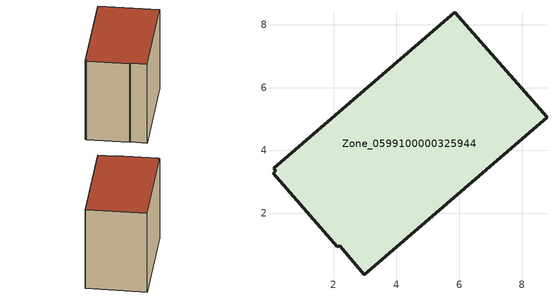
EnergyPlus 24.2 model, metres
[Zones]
Zone_0599100000325944
 floor ground (C_G): 0.09,3.44 5.86,8.4 8.79,5.05 2.98,0.04 2.2,0.96 2.11,0.94 0.07,3.28 0.16,3.35 z0
 wall outside (C_F): 5.86,8.4 0.09,3.44 0.16,3.35 0.07,3.28 2.11,0.94 2.2,0.96 2.98,0.04 8.79,5.05 5.86,8.4 z0:6.53
 roof outside (C_R): 2.2,0.96 2.98,0.04 8.79,5.05 5.86,8.4 0.09,3.44 0.16,3.35 0.07,3.28 2.11,0.94 z6.53
[BUILDING]
Pand.0599100000325944: North Axis=0; Terrain=City; Loads Convergence Tolerance Value=0.04; Temperature Convergence Tolerance Value=0.4; Solar Distribution=FullExterior; Maximum Number of Warmup Days=25; Minimum Number of Warmup Days=1
[Site:Location]
Rotterdam.The.Hague.AP_ZH_NLD Design_Conditions: Latitude=51.96; Longitude=4.45; Time Zone=1; Elevation=-4.5
[SITE:GROUNDTEMPERATURE:BUILDINGSURFACE]
18, 18, 18, 18, 18, 18, 18, 18, 18, 18, 18, 18
[MATERIAL] Thermal Absorptance=0.9; Solar Absorptance=0.7; Visible Absorptance=0.7
Name | Roughness | Thickness | Conductivity | Density | Specific Heat
G.TI.1946 | MediumSmooth | 0.15 | 1 | 540 | 1210
F.TI.1946 | Rough | 0.3 | 0.857143 | 1920 | 840
R.TI.1946 | MediumRough | 0.2 | 0.1 | 1500 | 1000
[CONSTRUCTION]
C_G: G.TI.1946
C_F: F.TI.1946
C_R: R.TI.1946
[ZONE]
Zone_0599100000325944: Type=1; Multiplier=1; Ceiling Height=Autocalculate; Volume=Autocalculate; Floor Area=autocalculate; Part of Total Floor Area=Yes
[ZONEINFILTRATION:DESIGNFLOWRATE]
Infil_Zone_0599100000325944: Zone or ZoneList or Space or SpaceList=Zone_0599100000325944; Schedule=AlwaysOn; Design Flow Rate Calculation Method=Flow/Area; Flow Rate per Floor Area=0.003; Constant Term Coefficient=1; Temperature Term Coefficient=0; Velocity Term Coefficient=0; Velocity Squared Term Coefficient=0
[HVACTEMPLATE:ZONE:IDEALLOADSAIRSYSTEM]
Zone_0599100000325944: Maximum Heating Supply Air Temperature=50; Minimum Cooling Supply Air Temperature=13; Maximum Heating Supply Air Humidity Ratio=0.0156; Minimum Cooling Supply Air Humidity Ratio=0.0077; Heating Limit=NoLimit; Cooling Limit=NoLimit; Dehumidification Control Type=ConstantSensibleHeatRatio; Cooling Sensible Heat Ratio=0.7; Dehumidification Setpoint=60; Humidification Control Type=None; Humidification Setpoint=30; Outdoor Air Method=None; Outdoor Air Flow Rate per Person=0.00944; Outdoor Air Flow Rate per Zone Floor Area=0; Outdoor Air Flow Rate per Zone=0; Demand Controlled Ventilation Type=None; Outdoor Air Economizer Type=NoEconomizer; Heat Recovery Type=None; Sensible Heat Recovery Effectiveness=0.7; Latent Heat Recovery Effectiveness=0.65
[ZONECONTROL:THERMOSTAT]
ThermostatControl_Zone_0599100000325944: Zone or ZoneList=Zone_0599100000325944; Control Type Schedule=DualSetpointControlType; Control 1=Thermostat_Zone_0599100000325944; Temperature Difference Between Cutout And Setpoint=0
[THERMOSTATSETPOINT:DUALSETPOINT]
Thermostat_Zone_0599100000325944: Heating Setpoint Temperature Schedule=HeatingSetpoint_Zone_0599100000325944; Cooling Setpoint Temperature Schedule=CoolingSetpoint_Zone_0599100000325944
[SCHEDULE:COMPACT]
HeatingSetpoint_Zone_0599100000325944: Through: 12/31, For: AllDays, Until: 24:00, 21
CoolingSetpoint_Zone_0599100000325944: Through: 12/31, For: AllDays, Until: 24:00, 24
DualSetpointControlType: Through: 12/31, For: AllDays, Until: 24:00, 4
AlwaysOn: Through: 12/31, For: AllDays, Until: 24:00, 1
